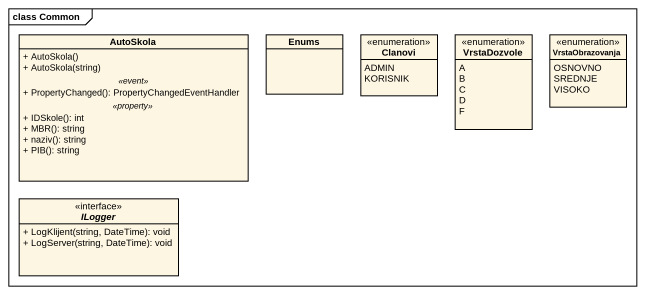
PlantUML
@startuml
mainframe class Common
hide circle
hide empty members
skinparam classAttributeIconSize 0
class AutoSkola {
  + AutoSkola()
  + AutoSkola(string)
  .. <<event>> ..
  + PropertyChanged(): PropertyChangedEventHandler
  .. <<property>> ..
  + IDSkole(): int
  + MBR(): string
  + naziv(): string
  + PIB(): string
}
class Enums
enum Clanovi {
  ADMIN
  KORISNIK
}
enum VrstaDozvole {
  A
  B
  C
  D
  F
}
enum VrstaObrazovanja {
  OSNOVNO
  SREDNJE
  VISOKO
}
interface ILogger {
  + LogKlijent(string, DateTime): void
  + LogServer(string, DateTime): void
}
@enduml
